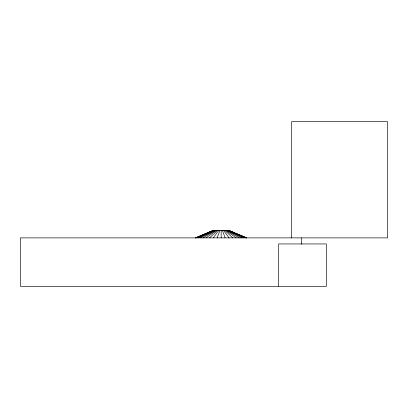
<?xml version="1.0" encoding="UTF-8"?>
<svg xmlns="http://www.w3.org/2000/svg" width="408" height="408" viewBox="0 0 408 408"><rect width="100%" height="100%" fill="white"/><g stroke="black" fill="none" stroke-linecap="round" stroke-linejoin="round"><path stroke-width="0.61" d="M217.148 237.879L219.973 230.326M213.246 237.879L218.821 230.326M209.539 237.879L217.729 230.326M206.117 237.879L216.719 230.326M203.062 237.879L215.817 230.326M200.456 237.879L215.047 230.326M198.359 237.879L214.429 230.326M197.783 237.374L199.497 236.62M200.644 236.115L202.358 235.36M203.5 234.86L213.792 230.326M196.824 237.879L213.976 230.326M195.702 237.879L213.517 230.326M195.886 237.879L213.7 230.326M195.386 237.879L213.608 230.326M213.425 230.326L228.694 230.326M228.511 230.326L246.733 237.879M228.602 230.326L246.417 237.879M228.419 230.326L246.233 237.879M228.327 230.326L245.478 237.879M228.143 230.326L230.999 231.586M232.147 232.091L233.861 232.846M227.873 230.326L243.943 237.879M227.256 230.326L241.847 237.879M226.486 230.326L239.241 237.879M225.588 230.326L236.186 237.879M224.579 230.326L232.764 237.879M223.482 230.326L229.056 237.879M222.329 230.326L225.155 237.879M301.446 237.879L301.446 244.249M291.531 237.879L291.531 121.696L387.6 121.696L387.6 237.879L20.4 237.879L20.4 286.304L326.313 286.304L326.313 243.943L278.669 243.943L278.669 286.304M221.151 230.326L221.151 237.879"/></g></svg>
